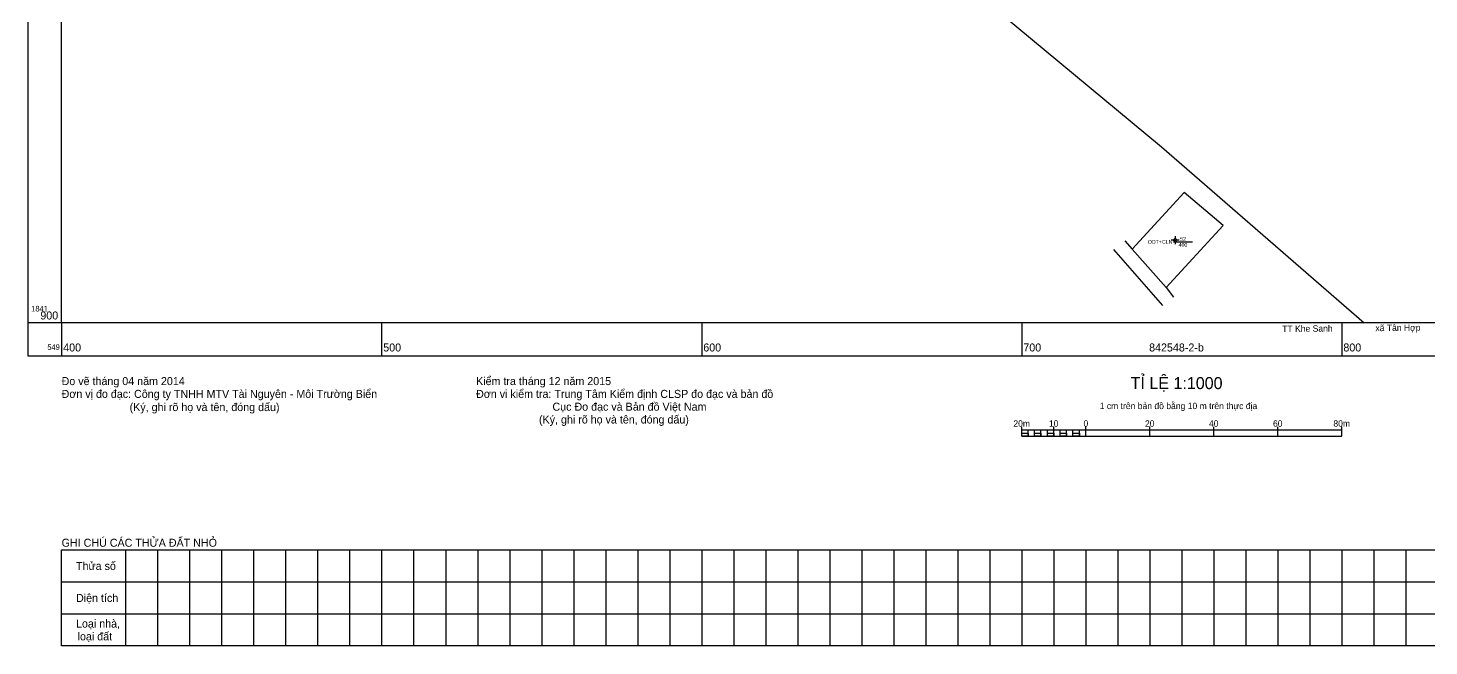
# Model space of a CAD drawing. Extents: x 549390 to 550118, y 1841759 to 1842646.
# Drawn here: x 549389.5 to 549827.2, y 1841799 to 1841992 of the extents above; entities that cross this region are included whole.
import ezdxf

# ---------------------------------------------------------------- set-up
doc = ezdxf.new("R2010")
doc.units = 0
for name, color, linetype in [('Level 10', 7, 'Continuous'), ('Level 11', 7, 'Continuous'), ('Level 13', 7, 'Continuous'), ('Level 2', 7, 'Continuous'), ('Level 23', 7, 'Continuous'), ('Level 28', 7, 'Continuous'), ('Level 4', 7, 'Continuous'), ('Level 46', 7, 'Continuous'), ('Level 63', 7, 'Continuous')]:
    doc.layers.add(name, color=color, linetype=linetype)

msp = doc.modelspace()

# ---------------------------------------------------------------- linework, layer by layer
at = {"layer": 'Level 10'}
msp.add_line((549734.53, 1841922.93), (549745.15, 1841910.95), dxfattribs=at)
msp.add_lwpolyline([(549745.15, 1841910.95), (549762.93, 1841930.33), (549750.73, 1841940.68), (549734.53, 1841922.93)], dxfattribs=at)
at = {"layer": 'Level 11'}
for p, q in [((549747.35, 1841925.82), (549746.73, 1841925.82)), ((549747.98, 1841926.45), (549747.35, 1841925.82)), ((549747.35, 1841925.82), (549747.98, 1841925.2)), ((549747.98, 1841927.07), (549747.98, 1841926.45)), ((549748.6, 1841925.82), (549747.98, 1841926.45)), ((549747.98, 1841925.2), (549748.6, 1841925.82)), ((549747.98, 1841925.2), (549747.98, 1841924.57)), ((549749.23, 1841925.82), (549748.6, 1841925.82))]:
    msp.add_line(p, q, dxfattribs=at)
msp.add_circle((549747.98, 1841925.82), 0.15, dxfattribs=at)
at = {"layer": 'Level 13'}
msp.add_line((549747.4, 1841925.24), (549753.33, 1841925.24), dxfattribs=at)
at = {"layer": 'Level 23'}
for p, q in [((549732.23, 1841925.54), (549734.53, 1841922.93)), ((549728.68, 1841922.87), (549744, 1841905.34)), ((549745.15, 1841910.95), (549747.41, 1841907.98))]:
    msp.add_line(p, q, dxfattribs=at)
for points in [[(549700, 1841864.5), (549700, 1841867.5)], [(549700, 1841866.5), (549800, 1841866.5)], [(549700, 1841864.5), (549800, 1841864.5)], [(549702, 1841864.5), (549702, 1841866.5)], [(549704, 1841864.5), (549704, 1841866.5)], [(549706, 1841864.5), (549706, 1841866.5)], [(549708, 1841864.5), (549708, 1841866.5)], [(549710, 1841864.5), (549710, 1841867.5)], [(549710, 1841864.5), (549710, 1841866.5)], [(549712, 1841864.5), (549712, 1841866.5)], [(549714, 1841864.5), (549714, 1841866.5)], [(549716, 1841864.5), (549716, 1841866.5)], [(549718, 1841864.5), (549718, 1841866.5)], [(549720, 1841864.5), (549720, 1841867.5)], [(549740, 1841864.5), (549740, 1841867.5)], [(549760, 1841864.5), (549760, 1841867.5)], [(549780, 1841864.5), (549780, 1841867.5)], [(549800, 1841864.5), (549800, 1841867.5)], [(549970, 1841799), (549400, 1841799), (549400, 1841829), (549970, 1841829)], [(549420, 1841829), (549420, 1841799)], [(549430, 1841829), (549430, 1841799)], [(549440, 1841829), (549440, 1841799)], [(549450, 1841829), (549450, 1841799)], [(549460, 1841829), (549460, 1841799)], [(549470, 1841829), (549470, 1841799)], [(549480, 1841829), (549480, 1841799)], [(549490, 1841829), (549490, 1841799)], [(549500, 1841829), (549500, 1841799)], [(549510, 1841829), (549510, 1841799)], [(549520, 1841829), (549520, 1841799)], [(549530, 1841829), (549530, 1841799)], [(549540, 1841829), (549540, 1841799)], [(549550, 1841829), (549550, 1841799)], [(549560, 1841829), (549560, 1841799)], [(549570, 1841829), (549570, 1841799)], [(549580, 1841829), (549580, 1841799)], [(549590, 1841829), (549590, 1841799)], [(549600, 1841829), (549600, 1841799)], [(549610, 1841829), (549610, 1841799)], [(549620, 1841829), (549620, 1841799)], [(549630, 1841829), (549630, 1841799)], [(549640, 1841829), (549640, 1841799)], [(549650, 1841829), (549650, 1841799)], [(549660, 1841829), (549660, 1841799)], [(549670, 1841829), (549670, 1841799)], [(549680, 1841829), (549680, 1841799)], [(549690, 1841829), (549690, 1841799)], [(549700, 1841829), (549700, 1841799)], [(549710, 1841829), (549710, 1841799)], [(549720, 1841829), (549720, 1841799)], [(549730, 1841829), (549730, 1841799)], [(549740, 1841829), (549740, 1841799)], [(549750, 1841829), (549750, 1841799)], [(549760, 1841829), (549760, 1841799)], [(549770, 1841829), (549770, 1841799)], [(549780, 1841829), (549780, 1841799)], [(549790, 1841829), (549790, 1841799)], [(549800, 1841829), (549800, 1841799)], [(549810, 1841829), (549810, 1841799)], [(549820, 1841829), (549820, 1841799)], [(549400, 1841819), (549970, 1841819)], [(549400, 1841809), (549970, 1841809)]]:
    msp.add_lwpolyline(points, dxfattribs=at)
for points in [[(549700, 1841864.5), (549700, 1841865.5), (549702, 1841865.5), (549702, 1841864.5)], [(549704, 1841864.5), (549704, 1841865.5), (549706, 1841865.5), (549706, 1841864.5)], [(549708, 1841864.5), (549708, 1841865.5), (549710, 1841865.5), (549710, 1841864.5)], [(549712, 1841864.5), (549712, 1841865.5), (549714, 1841865.5), (549714, 1841864.5)], [(549716, 1841864.5), (549716, 1841865.5), (549718, 1841865.5), (549718, 1841864.5)]]:
    msp.add_lwpolyline(points, close=True, dxfattribs=at)
at = {"layer": 'Level 46'}
msp.add_lwpolyline([(549503.46, 1842282.06), (549512.54, 1842254.6), (549555.91, 1842133.55), (549566.36, 1842109.43), (549580.99, 1842088.64), (549590.34, 1842080.72), (549689.33, 1842000), (549743.71, 1841954.97), (549807, 1841900)], dxfattribs=at)
at = {"layer": 'Level 63'}
for points in [[(549389.5, 1842610.5), (550110.5, 1842610.5), (550110.5, 1841889.5), (549389.5, 1841889.5)], [(549400, 1842600), (550100, 1842600), (550100, 1841900), (549400, 1841900)]]:
    msp.add_lwpolyline(points, close=True, dxfattribs=at)
for points in [[(549400, 1841900), (549389.5, 1841900)], [(549400, 1841900), (549400, 1841889.5)], [(549500, 1841900), (549500, 1841889.5)], [(549600, 1841900), (549600, 1841889.5)], [(549700, 1841900), (549700, 1841889.5)], [(549800, 1841900), (549800, 1841889.5)]]:
    msp.add_lwpolyline(points, dxfattribs=at)

# ---------------------------------------------------------------- texts
at = {"layer": 'Level 13'}
msp.add_text('52', height=1.189, dxfattribs=at).set_placement((549749.49, 1841925.6))
at = {"layer": 'Level 2'}
msp.add_text('ODT+CLN', height=1.189, dxfattribs=at).set_placement((549739.38, 1841924.65))
at = {"layer": 'Level 23'}
for s, height, p in [('Đo vẽ tháng 04 năm 2014', 2.5, (549400, 1841880.5)), ('Kiểm tra tháng 12 năm 2015', 2.5, (549529.5, 1841880.5)), ('TỈ LỆ 1:1000', 3.75, (549734.03, 1841879.25)), ('Đơn vị đo đạc: Công ty TNHH MTV Tài Nguyên - Môi Trường Biển', 2.5, (549400, 1841876.5)), ('Đơn vi kiểm tra: Trung Tâm Kiểm định CLSP đo đạc và bản đồ', 2.5, (549529.5, 1841876.5)), ('(Ký, ghi rõ họ và tên, đóng dấu)', 2.5, (549421.25, 1841872.38)), ('Cục Đo đạc và Bản đồ Việt Nam', 2.5, (549553.37, 1841872.5)), ('1 cm trên bản đồ bằng 10 m trên thực địa', 2, (549724.36, 1841873)), ('(Ký, ghi rõ họ và tên, đóng dấu)', 2.5, (549549.16, 1841868.5)), ('20m', 2, (549697.38, 1841867.5)), ('10', 2, (549708.51, 1841867.5)), ('0', 2, (549719.29, 1841867.5)), ('20', 2, (549738.51, 1841867.5)), ('40', 2, (549758.51, 1841867.5)), ('60', 2, (549778.51, 1841867.5)), ('80m', 2, (549797.38, 1841867.5)), ('GHI CHÚ CÁC THỬA ĐẤT NHỎ', 2.5, (549400, 1841830)), ('Thửa số', 2.5, (549404.5, 1841822.75)), ('Diện tích', 2.5, (549404.5, 1841812.75)), ('Loại nhà,', 2.5, (549404.5, 1841804.75)), ('loại đất', 2.5, (549405, 1841800.75))]:
    msp.add_text(s, height=height, dxfattribs=at).set_placement(p)
at = {"layer": 'Level 28'}
msp.add_text('TT Khe Sanh                  xã Tân Hợp', height=1.9999, rotation=0.5121, dxfattribs=at).set_placement((549781.39, 1841897.08))
at = {"layer": 'Level 4'}
msp.add_text('400', height=1.189, dxfattribs=at).set_placement((549749.02, 1841923.7))
at = {"layer": 'Level 63'}
for s, height, p in [('1841', 1.75, (549390.5, 1841903.5)), ('900', 2.5, (549393.35, 1841901)), ('549', 1.75, (549395.54, 1841891.5)), ('400', 2.5, (549400.5, 1841891)), ('500', 2.5, (549500.5, 1841891)), ('600', 2.5, (549600.5, 1841891)), ('700', 2.5, (549700.5, 1841891)), ('842548-2-b', 2.5, (549739.8, 1841891)), ('800', 2.5, (549800.5, 1841891))]:
    msp.add_text(s, height=height, dxfattribs=at).set_placement(p)

doc.saveas('drawing.dxf')
